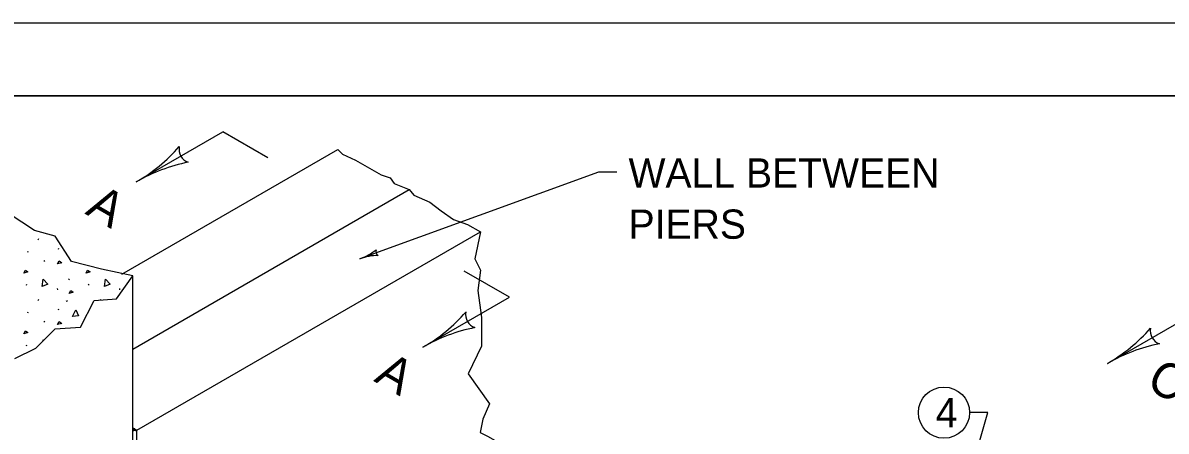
# Model space of a CAD drawing. Extents: x 997.6 to 1036.5, y 998.9 to 1022.6.
# Drawn here: x 1013.85 to 1021.66, y 1019.21 to 1022 of the extents above; entities that cross this region are included whole.
import ezdxf

# ---------------------------------------------------------------- set-up
doc = ezdxf.new("R2010")
doc.units = 0
for name, color, linetype in [('Level 1', 7, 'Continuous'), ('Level 10', 7, 'Continuous'), ('Level 11', 7, 'Continuous'), ('Level 14', 7, 'Continuous'), ('Level 5', 7, 'Continuous')]:
    doc.layers.add(name, color=color, linetype=linetype)

msp = doc.modelspace()

# ---------------------------------------------------------------- linework, layer by layer
at = {"layer": 'Level 1'}
for p, q in [((1014.6231, 1020.9124), (1015.2146, 1021.254)), ((1015.5222, 1021.0764), (1015.2146, 1021.254)), ((1014.5248, 1020.281), (1016.0015, 1021.1336)), ((1017.7829, 1020.9788), (1016.1517, 1020.3861)), ((1017.9079, 1020.9788), (1017.7829, 1020.9788)), ((1014.5992, 1019.7686), (1016.4886, 1020.8594)), ((1013.9526, 1020.5168), (1013.9561, 1020.5248)), ((1014.6262, 1019.2146), (1016.9757, 1020.5711)), ((1013.8807, 1020.4306), (1013.8842, 1020.4386)), ((1014.0911, 1020.451), (1014.0947, 1020.459)), ((1013.9917, 1020.3738), (1013.9952, 1020.3684)), ((1017.1739, 1020.123), (1016.8647, 1020.3015)), ((1013.8717, 1020.205), (1013.8753, 1020.213)), ((1014.1622, 1020.2414), (1014.1657, 1020.2494)), ((1014.2971, 1020.205), (1014.3007, 1020.213)), ((1014.5992, 1017.3714), (1014.5992, 1020.2686)), ((1014.0829, 1020.1828), (1014.0837, 1020.1748)), ((1014.5082, 1020.1828), (1014.5092, 1020.1748)), ((1016.5824, 1019.7814), (1017.1739, 1020.123)), ((1013.9526, 1020.102), (1013.9561, 1020.11)), ((1014.0911, 1020.0362), (1014.0947, 1020.0442)), ((1014.1435, 1020.102), (1014.1471, 1020.0967)), ((1014.1471, 1020.1), (1014.1506, 1020.0947)), ((1014.3792, 1020.1049), (1014.3815, 1020.11)), ((1013.8807, 1020.0158), (1013.8842, 1020.0238)), ((1013.9917, 1019.9589), (1013.9952, 1019.9536)), ((1021.2622, 1019.6707), (1021.8537, 1020.0123)), ((1013.8717, 1019.7903), (1013.8753, 1019.7982)), ((1019.8665, 1017.3503), (1020.4443, 1019.3342)), ((1020.4443, 1019.3342), (1020.3193, 1019.3342)), ((1014.5992, 1019.2306), (1014.6262, 1019.2146)), ((1014.6262, 1017.5654), (1014.6262, 1019.2146))]:
    msp.add_line(p, q, dxfattribs=at)
for points in [[(1016.0015, 1021.1336), (1016.0323, 1021.101), (1016.1209, 1021.061), (1016.218, 1021.0068), (1016.298, 1020.961), (1016.358, 1020.941), (1016.3866, 1020.9011), (1016.4886, 1020.8594), (1016.5208, 1020.8211), (1016.6294, 1020.7725), (1016.7065, 1020.7153), (1016.7922, 1020.6553), (1016.8865, 1020.6211), (1016.9757, 1020.5711)], [(1013.794, 1019.7045), (1013.9367, 1019.7758), (1014.0692, 1019.9083), (1014.2424, 1019.9185), (1014.3341, 1020.1019), (1014.4869, 1020.1122), (1014.5992, 1020.2686), (1014.3851, 1020.3159), (1014.1812, 1020.3669), (1014.0692, 1020.5402), (1013.9265, 1020.5809), (1013.7532, 1020.693)], [(1016.9757, 1020.5711), (1016.9379, 1020.3854), (1016.9751, 1020.3083), (1016.9579, 1020.1683), (1016.9837, 1019.9855), (1016.9837, 1019.7884), (1016.8922, 1019.5998), (1017.0379, 1019.3942), (1016.9917, 1019.2894)], [(1014.0848, 1020.3507), (1014.0955, 1020.3728), (1014.1132, 1020.3595), (1014.0848, 1020.3507)], [(1013.8542, 1020.2872), (1013.8648, 1020.3094), (1013.8826, 1020.2961), (1013.8542, 1020.2872)], [(1014.2795, 1020.2872), (1014.2902, 1020.3094), (1014.3079, 1020.2961), (1014.2795, 1020.2872)], [(1013.9797, 1020.1958), (1013.9868, 1020.2466), (1014.0186, 1020.2138), (1013.9806, 1020.1962)], [(1014.4052, 1020.1958), (1014.4122, 1020.2466), (1014.444, 1020.2138), (1014.406, 1020.1962)], [(1014.1639, 1020.1482), (1014.1746, 1020.1704), (1014.1923, 1020.1571), (1014.1639, 1020.1482)], [(1014.1861, 1019.9918), (1014.2101, 1020.0371), (1014.2287, 1019.9953), (1014.187, 1019.9918)], [(1014.0848, 1019.9358), (1014.0955, 1019.9581), (1014.1132, 1019.9448), (1014.0848, 1019.9358)], [(1013.8542, 1019.8723), (1013.8648, 1019.8946), (1013.8826, 1019.8813), (1013.8542, 1019.8723)], [(1013.9859, 1019.8251), (1013.9868, 1019.8318), (1013.9897, 1019.8288)], [(1016.9917, 1019.2894), (1016.9727, 1019.1984), (1017.0237, 1019.1729), (1017.1074, 1019.1256), (1017.1547, 1019.1256), (1017.1802, 1019.0893), (1017.2093, 1019.0601), (1017.2129, 1018.98), (1017.2421, 1018.9509), (1017.2384, 1018.8854), (1017.2457, 1018.7981), (1017.2129, 1018.7798)]]:
    msp.add_lwpolyline(points, dxfattribs=at)
msp.add_circle((1020.1443, 1019.3342), 0.175, dxfattribs=at)
for centre, radius, start, end in [((1014.037, 1021.9272), 1.1719, 300.00586, 318.67464), ((1015.009, 1021.1352), 0.0938, 168.78046, 250.89715), ((1015.2091, 1019.8976), 1.1719, 101.35302, 119.99975), ((1014.037, 1021.9272), 1.1719, 299.99363, 300.00586), ((1016.0181, 1020.7535), 0.3909, 289.96971, 308.63849), ((1016.2914, 1020.4368), 0.0313, 158.74431, 240.861), ((1016.0181, 1020.7535), 0.3909, 289.95748, 289.96971), ((1016.2852, 1020.0187), 0.3909, 91.31687, 109.9636), ((1015.9964, 1020.7962), 1.1719, 300.00586, 318.67464), ((1016.9684, 1020.0042), 0.0938, 168.78046, 250.89715), ((1017.1684, 1018.7666), 1.1719, 101.35302, 119.99975), ((1020.6761, 1020.6855), 1.1719, 300.00586, 318.67464), ((1021.6481, 1019.8934), 0.0938, 168.78046, 250.89715), ((1021.8482, 1018.6559), 1.1719, 101.35302, 119.99975), ((1015.9964, 1020.7962), 1.1719, 299.99363, 300.00586), ((1020.6761, 1020.6855), 1.1719, 299.99363, 300.00586)]:
    msp.add_arc(centre, radius, start, end, dxfattribs=at)
at = {"layer": 'Level 10'}
msp.add_line((1007, 1021.5), (1035.5, 1021.5), dxfattribs=at)
at = {"layer": 'Level 11'}
msp.add_lwpolyline([(1007, 1000.5), (1035.5, 1000.5), (1035.5, 1021.5), (1007, 1021.5)], close=True, dxfattribs=at)
at = {"layer": 'Level 14'}
msp.add_line((1000, 1022), (1036, 1022), dxfattribs=at)
at = {"layer": 'Level 5'}
for centre in [(1014.6016, 1019.2242), (1014.6016, 1019.2085), (1014.6027, 1019.2192), (1014.6064, 1019.2107), (1014.6068, 1019.2142), (1014.6075, 1019.2216), (1014.6129, 1019.2175), (1014.6148, 1019.2134), (1014.6183, 1019.2164), (1014.6183, 1019.2109), (1014.6226, 1019.2138), (1014.6244, 1019.2111)]:
    msp.add_circle(centre, 0.000903, dxfattribs=at)
for centre, start, end in [((1014.6001, 1019.2303), 160.84156, 165.04643), ((1014.6001, 1019.2303), 194.95357, 317.85711), ((1014.6001, 1019.2145), 194.95357, 165.04643), ((1014.6064, 1019.2264), 154.67552, 324.02314), ((1014.6124, 1019.2222), 111.56795, 7.13071)]:
    msp.add_arc(centre, 0.000903, start, end, dxfattribs=at)

# ---------------------------------------------------------------- texts
at = {"layer": 'Level 1'}
for s, p in [('WALL BETWEEN', (1017.9882, 1020.8733)), ('PIERS', (1017.9882, 1020.5233)), ('4', (1020.0876, 1019.2342))]:
    msp.add_text(s, height=0.2, dxfattribs=at).set_placement(p)
for s, p in [('A', (1014.2674, 1020.6964)), ('A', (1016.2412, 1019.5515)), ('C', (1021.5157, 1019.5091))]:
    msp.add_text(s, height=0.24, rotation=329.98001, dxfattribs=at).set_placement(p)

doc.saveas('drawing.dxf')
